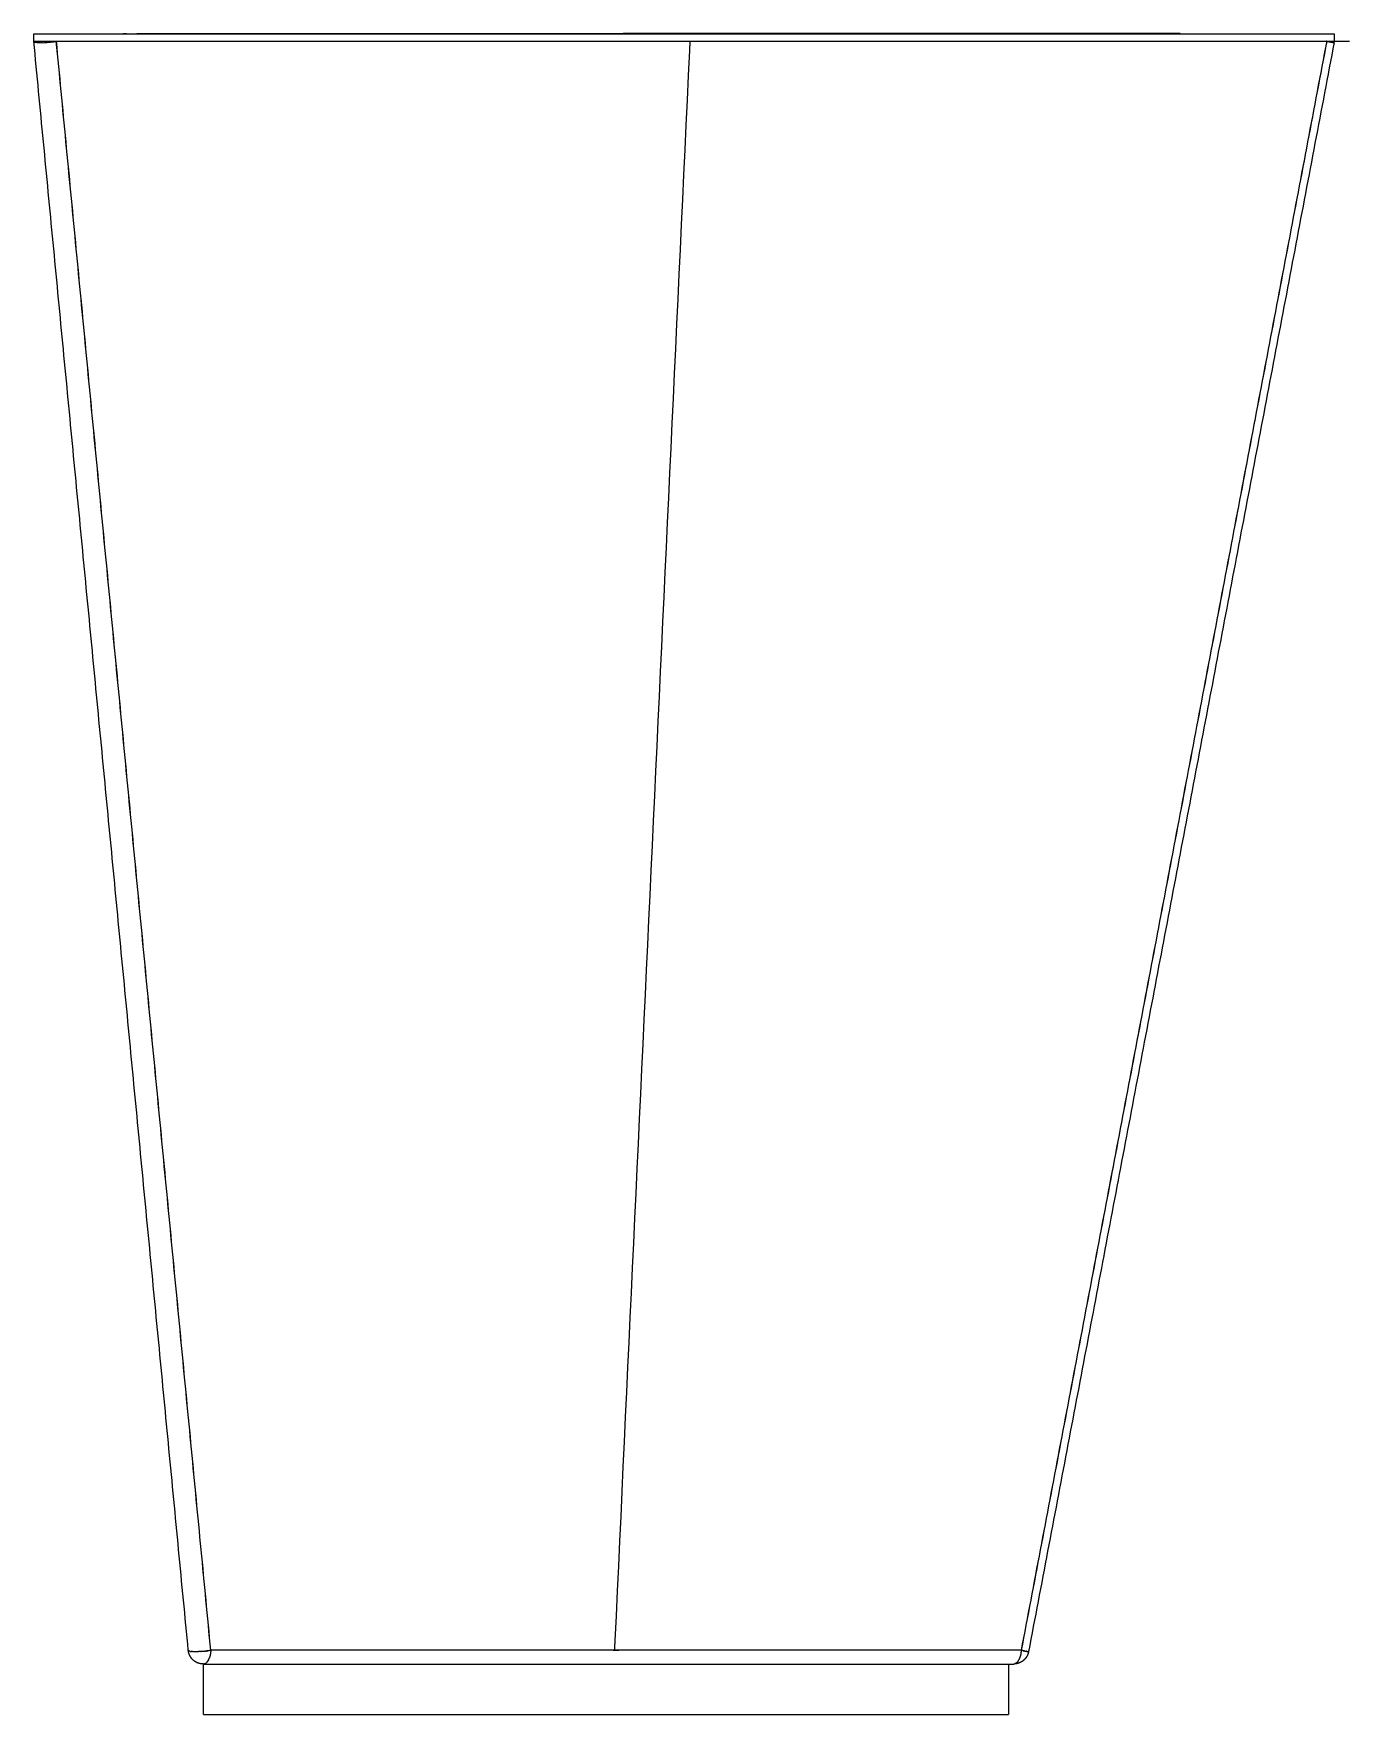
# Model space of a CAD drawing. Header units: millimetres. Extents: x -2321 to 1765, y -21 to 1587.
# Drawn here: x 0 to 486, y 966 to 1587 of the extents above; entities that cross this region are included whole.
import ezdxf

# ---------------------------------------------------------------- set-up
doc = ezdxf.new("R2010")
doc.units = ezdxf.units.MM
doc.header["$MEASUREMENT"] = 0
doc.layers.add('Utwórz2D linie widoczne', color=7, linetype='Continuous', true_color=0x000000)

msp = doc.modelspace()

# ---------------------------------------------------------------- linework, layer by layer
at = {"layer": 'Utwórz2D linie widoczne'}
for points, degree in [([(0, 1584.37), (4.05, 1584.37), (8.11, 1584.37)], 2), ([(0.06, 1584.37), (0.06, 1585.77), (0.06, 1587.16)], 2), ([(0.06, 1584.37), (0.06, 1585.77), (0.06, 1587.16)], 2), ([(57.12, 989.99), (28.6, 1287.17), (0.07, 1584.36)], 2), ([(2.87, 1584.37), (2.89, 1584.11), (2.92, 1583.86)], 2), ([(4.59, 1584.37), (4.61, 1584.14), (4.63, 1583.92)], 2), ([(7.04, 1584.16), (7.03, 1584.26), (7.02, 1584.37)], 2), ([(8.11, 1584.37), (8.13, 1584.37), (8.16, 1584.37)], 2), ([(8.16, 1584.37), (8.17, 1584.37), (8.18, 1584.37)], 2), ([(8.18, 1584.37), (8.22, 1584.37), (8.25, 1584.37)], 2), ([(8.25, 1584.37), (8.25, 1584.37), (8.26, 1584.37)], 2), ([(8.26, 1584.37), (8.32, 1584.37), (8.38, 1584.37)], 2), ([(65.43, 989.99), (36.9, 1287.18), (8.38, 1584.37)], 2), ([(8.38, 1584.37), (21.81, 1584.37), (35.23, 1584.37)], 2), ([(8.41, 1587.16), (242.95, 1587.17), (477.49, 1587.18)], 2), ([(65.45, 989.99), (36.93, 1287.18), (8.41, 1584.37)], 2), ([(31.07, 1587.16), (31.07, 1587.16), (31.07, 1587.16)], 2), ([(35.23, 1584.37), (135.13, 1584.38), (235.02, 1584.38)], 2), ([(38.16, 1584.37), (262.03, 1584.38), (485.9, 1584.38)], 2), ([(235.02, 1584.38), (240.61, 1584.38), (246.21, 1584.38)], 2), ([(242.36, 1584.38), (242.27, 1582.65), (242.19, 1580.92)], 2), ([(243.66, 1584.38), (243.84, 1584.38), (244.02, 1584.38)], 2), ([(244.42, 1584.38), (245.11, 1584.38), (245.8, 1584.38)], 2), ([(246.21, 1584.38), (333.66, 1584.38), (421.1, 1584.38)], 2), ([(477.52, 1584.37), (421.1, 1287.18), (364.68, 989.99)], 2), ([(477.54, 1584.39), (421.13, 1287.19), (364.71, 989.99)], 2), ([(480.25, 1583.86), (423.84, 1286.67), (367.42, 989.47)], 2), ([(421.1, 1584.38), (449.09, 1584.38), (477.08, 1584.39)], 2), ([(423.45, 1587.2), (423.45, 1587.19), (423.45, 1587.17)], 2), ([(477.08, 1584.39), (477.29, 1584.39), (477.49, 1584.39)], 2), ([(477.52, 1584.39), (477.5, 1584.39), (477.49, 1584.39)], 2), ([(477.52, 1584.39), (477.53, 1584.39), (477.54, 1584.39)], 2), ([(477.54, 1584.39), (477.56, 1584.39), (477.57, 1584.39)], 2), ([(477.58, 1584.37), (477.56, 1584.37), (477.54, 1584.37)], 2), ([(477.57, 1584.39), (477.64, 1584.39), (477.71, 1584.39)], 2), ([(477.58, 1584.36), (477.58, 1584.37), (477.58, 1584.37)], 2), ([(477.71, 1584.39), (477.71, 1584.39), (477.72, 1584.39)], 2), ([(477.72, 1584.39), (477.75, 1584.39), (477.78, 1584.39)], 2), ([(477.78, 1584.39), (477.79, 1584.39), (477.79, 1584.39)], 2), ([(477.79, 1584.39), (477.82, 1584.39), (477.85, 1584.39)], 2), ([(477.85, 1584.39), (477.88, 1584.39), (477.91, 1584.39)], 2), ([(477.91, 1584.39), (477.92, 1584.39), (477.93, 1584.39)], 2), ([(477.93, 1584.39), (477.96, 1584.39), (477.99, 1584.39)], 2), ([(477.99, 1584.39), (478, 1584.39), (478, 1584.39)], 2), ([(478, 1584.39), (481.95, 1584.39), (485.9, 1584.39)], 2), ([(480.32, 1587.18), (480.32, 1585.78), (480.32, 1584.39)], 2), ([(242.19, 1580.92), (233.01, 1385.17), (223.82, 1189.39), (214.64, 993.58)], 3), ([(214.64, 993.58), (214.55, 991.79), (214.47, 990)], 2), ([(57.27, 989.8), (57.21, 989.84), (57.16, 989.88), (57.14, 989.92)], 3), ([(57.46, 989.71), (57.46, 989.72), (57.45, 989.72), (57.45, 989.72)], 3), ([(57.56, 989.68), (57.55, 989.69), (57.55, 989.69), (57.55, 989.69)], 3), ([(57.64, 989.66), (57.62, 989.67), (57.6, 989.67), (57.58, 989.68)], 3), ([(57.66, 989.66), (57.66, 989.66), (57.66, 989.66), (57.65, 989.66)], 3), ([(57.72, 989.64), (57.71, 989.64), (57.7, 989.65), (57.69, 989.65)], 3), ([(57.78, 989.63), (57.77, 989.63), (57.77, 989.63), (57.76, 989.63)], 3), ([(57.85, 989.62), (57.84, 989.62), (57.83, 989.62), (57.82, 989.62)], 3), ([(57.92, 989.6), (57.91, 989.61), (57.9, 989.61), (57.89, 989.61)], 3), ([(57.99, 989.59), (57.98, 989.59), (57.97, 989.59), (57.96, 989.6)], 3), ([(58.09, 989.58), (58.07, 989.58), (58.04, 989.58), (58.01, 989.59)], 3), ([(58.14, 989.57), (58.13, 989.57), (58.12, 989.57), (58.12, 989.57)], 3), ([(58.3, 989.55), (58.26, 989.55), (58.21, 989.56), (58.17, 989.56)], 3), ([(58.39, 989.54), (58.37, 989.54), (58.36, 989.54), (58.35, 989.54)], 3), ([(58.48, 989.53), (58.47, 989.53), (58.45, 989.53), (58.44, 989.53)], 3), ([(58.57, 989.52), (58.56, 989.52), (58.55, 989.52), (58.53, 989.53)], 3), ([(58.67, 989.51), (58.66, 989.51), (58.65, 989.52), (58.63, 989.52)], 3), ([(58.78, 989.51), (58.76, 989.51), (58.75, 989.51), (58.73, 989.51)], 3), ([(60.86, 989.49), (60.84, 989.49), (60.82, 989.49), (60.8, 989.49)], 3), ([(60.96, 989.5), (60.94, 989.49), (60.92, 989.49), (60.9, 989.49)], 3), ([(61.79, 989.54), (61.77, 989.54), (61.76, 989.54), (61.75, 989.54)], 3), ([(63.59, 989.71), (63.58, 989.71), (63.58, 989.71), (63.57, 989.71)], 3), ([(63.68, 989.72), (63.67, 989.72), (63.66, 989.72), (63.66, 989.72)], 3), ([(63.76, 989.73), (63.75, 989.73), (63.75, 989.73), (63.74, 989.73)], 3), ([(63.85, 989.74), (63.84, 989.74), (63.83, 989.74), (63.82, 989.74)], 3), ([(63.93, 989.75), (63.92, 989.75), (63.91, 989.75), (63.9, 989.75)], 3), ([(64.01, 989.76), (64, 989.76), (63.99, 989.76), (63.99, 989.76)], 3), ([(64.1, 989.77), (64.09, 989.77), (64.08, 989.77), (64.07, 989.77)], 3), ([(64.18, 989.79), (64.17, 989.78), (64.16, 989.78), (64.14, 989.78)], 3), ([(64.26, 989.8), (64.25, 989.79), (64.23, 989.79), (64.22, 989.79)], 3), ([(64.34, 989.81), (64.33, 989.81), (64.31, 989.8), (64.3, 989.8)], 3), ([(64.69, 989.86), (64.67, 989.86), (64.66, 989.86), (64.64, 989.85)], 3), ([(64.8, 989.88), (64.79, 989.88), (64.78, 989.87), (64.77, 989.87)], 3), ([(65.26, 989.96), (65.25, 989.95), (65.24, 989.95), (65.22, 989.95)], 3), ([(65.26, 988.56), (65.27, 988.57), (65.27, 988.58), (65.27, 988.59)], 3), ([(65.28, 988.68), (65.29, 988.69), (65.29, 988.7), (65.29, 988.71)], 3), ([(65.3, 988.8), (65.31, 988.81), (65.31, 988.82), (65.31, 988.84)], 3), ([(65.32, 988.92), (65.33, 988.93), (65.33, 988.94), (65.33, 988.96)], 3), ([(65.36, 989.97), (65.35, 989.97), (65.34, 989.97), (65.33, 989.97)], 3), ([(65.34, 989.04), (65.34, 989.05), (65.34, 989.07), (65.35, 989.08)], 3), ([(65.36, 989.16), (65.36, 989.17), (65.36, 989.19), (65.36, 989.21)], 3), ([(65.37, 989.27), (65.37, 989.3), (65.37, 989.32), (65.38, 989.34)], 3), ([(65.38, 989.39), (65.38, 989.42), (65.39, 989.44), (65.39, 989.47)], 3), ([(65.43, 989.99), (65.42, 989.98), (65.4, 989.98), (65.39, 989.98)], 3), ([(65.39, 989.51), (65.4, 989.54), (65.4, 989.57), (65.4, 989.59)], 3), ([(65.41, 989.75), (65.42, 989.79), (65.42, 989.82), (65.42, 989.85)], 3), ([(65.41, 989.65), (65.41, 989.68), (65.41, 989.7), (65.41, 989.72)], 3), ([(364.68, 989.99), (215.06, 989.99), (65.43, 989.99)], 2), ([(364.17, 987.23), (364.16, 987.21), (364.16, 987.2), (364.15, 987.18)], 3), ([(364.71, 989.99), (364.7, 989.99), (364.68, 989.99)], 2), ([(364.75, 989.97), (364.73, 989.98), (364.71, 989.98), (364.68, 989.99)], 3), ([(364.75, 989.97), (364.73, 989.98), (364.71, 989.98), (364.68, 989.99)], 3), ([(364.81, 989.96), (364.81, 989.96), (364.8, 989.96), (364.79, 989.97)], 3), ([(364.94, 989.94), (364.93, 989.94), (364.91, 989.94), (364.9, 989.95)], 3), ([(365.04, 989.92), (365.01, 989.92), (364.99, 989.93), (364.97, 989.93)], 3), ([(365.07, 989.91), (365.06, 989.92), (365.05, 989.92), (365.04, 989.92)], 3), ([(365.13, 989.9), (365.12, 989.9), (365.11, 989.91), (365.11, 989.91)], 3), ([(365.26, 989.88), (365.23, 989.88), (365.19, 989.89), (365.16, 989.9)], 3), ([(365.44, 989.84), (365.4, 989.85), (365.35, 989.86), (365.31, 989.87)], 3), ([(365.54, 989.83), (365.53, 989.83), (365.51, 989.83), (365.5, 989.83)], 3), ([(365.63, 989.81), (365.62, 989.81), (365.61, 989.81), (365.6, 989.81)], 3), ([(365.72, 989.79), (365.7, 989.79), (365.68, 989.8), (365.66, 989.8)], 3), ([(365.73, 989.79), (365.73, 989.79), (365.72, 989.79), (365.72, 989.79)], 3), ([(365.81, 989.77), (365.8, 989.78), (365.79, 989.78), (365.78, 989.78)], 3), ([(365.99, 989.74), (365.98, 989.74), (365.97, 989.74), (365.96, 989.75)], 3), ([(366.07, 989.72), (366.06, 989.73), (366.05, 989.73), (366.04, 989.73)], 3), ([(366.16, 989.71), (366.14, 989.71), (366.13, 989.71), (366.12, 989.71)], 3), ([(366.32, 989.68), (366.31, 989.68), (366.3, 989.68), (366.28, 989.68)], 3), ([(366.37, 989.67), (366.37, 989.67), (366.36, 989.67)], 2), ([(366.47, 989.65), (366.46, 989.65), (366.45, 989.65), (366.44, 989.66)], 3), ([(366.52, 989.64), (366.52, 989.64), (366.51, 989.64), (366.51, 989.64)], 3), ([(366.62, 989.62), (366.61, 989.62), (366.59, 989.63), (366.58, 989.63)], 3), ([(366.67, 989.61), (366.66, 989.61), (366.65, 989.61), (366.65, 989.62)], 3), ([(366.76, 989.6), (366.74, 989.6), (366.73, 989.6), (366.71, 989.6)], 3), ([(366.8, 989.59), (366.79, 989.59), (366.79, 989.59), (366.78, 989.59)], 3), ([(366.84, 989.58), (366.84, 989.58), (366.84, 989.58)], 2), ([(366.92, 989.56), (366.92, 989.57), (366.91, 989.57), (366.9, 989.57)], 3), ([(366.96, 989.56), (366.96, 989.56), (366.96, 989.56), (366.95, 989.56)], 3), ([(367.04, 989.54), (367.03, 989.55), (367.02, 989.55), (367.01, 989.55)], 3), ([(367.07, 989.54), (367.07, 989.54), (367.06, 989.54), (367.06, 989.54)], 3), ([(367.13, 989.53), (367.13, 989.53), (367.12, 989.53), (367.11, 989.53)], 3), ([(367.16, 989.52), (367.16, 989.52), (367.16, 989.52), (367.15, 989.52)], 3), ([(367.22, 989.51), (367.21, 989.51), (367.2, 989.51), (367.19, 989.51)], 3), ([(367.24, 989.5), (367.24, 989.51), (367.24, 989.51), (367.23, 989.51)], 3), ([(367.41, 989.48), (367.4, 989.48), (367.4, 989.48), (367.4, 989.48)], 3), ([(367.42, 989.47), (367.42, 989.47), (367.41, 989.47), (367.41, 989.47)], 3), ([(367.42, 989.47), (367.42, 989.47), (367.42, 989.47), (367.42, 989.47)], 3), ([(62.68, 966.32), (62.68, 975.63), (62.68, 984.93)], 2), ([(62.71, 984.93), (62.72, 984.93), (62.73, 984.93), (62.74, 984.93)], 3), ([(62.73, 984.93), (67.7, 984.93), (72.68, 984.93)], 2), ([(62.8, 984.94), (62.8, 984.94), (62.81, 984.94), (62.81, 984.94)], 3), ([(62.85, 984.94), (62.86, 984.94), (62.87, 984.94), (62.88, 984.95)], 3), ([(62.91, 984.95), (62.92, 984.95), (62.93, 984.95), (62.94, 984.96)], 3), ([(62.97, 984.96), (62.99, 984.97), (63, 984.97), (63.01, 984.97)], 3), ([(63.03, 984.98), (63.35, 985.06), (63.65, 985.25), (63.92, 985.53)], 3), ([(63.94, 985.55), (63.95, 985.56), (63.96, 985.57), (63.98, 985.59)], 3), ([(64, 985.61), (64.01, 985.62), (64.02, 985.63), (64.03, 985.65)], 3), ([(64.05, 985.67), (64.06, 985.69), (64.08, 985.7), (64.09, 985.71)], 3), ([(64.11, 985.74), (64.12, 985.75), (64.13, 985.77), (64.14, 985.78)], 3), ([(64.17, 985.81), (64.18, 985.82), (64.18, 985.84), (64.19, 985.85)], 3), ([(64.22, 985.89), (64.23, 985.9), (64.24, 985.91), (64.25, 985.92)], 3), ([(64.28, 985.96), (64.28, 985.97), (64.29, 985.98), (64.3, 985.99)], 3), ([(64.33, 986.04), (64.34, 986.05), (64.34, 986.06), (64.35, 986.07)], 3), ([(64.38, 986.12), (64.39, 986.13), (64.39, 986.14), (64.4, 986.15)], 3), ([(64.43, 986.21), (64.44, 986.21), (64.44, 986.22), (64.45, 986.23)], 3), ([(64.49, 986.29), (64.49, 986.3), (64.49, 986.3), (64.49, 986.31)], 3), ([(64.54, 986.38), (64.54, 986.39), (64.54, 986.39), (64.54, 986.39)], 3), ([(64.59, 986.48), (64.6, 986.51), (64.62, 986.54), (64.63, 986.57)], 3), ([(64.63, 986.57), (64.65, 986.6), (64.66, 986.63), (64.67, 986.66)], 3), ([(64.68, 986.67), (64.69, 986.69), (64.7, 986.72), (64.72, 986.75)], 3), ([(64.72, 986.77), (64.74, 986.79), (64.75, 986.82), (64.76, 986.85)], 3), ([(64.77, 986.87), (64.78, 986.89), (64.79, 986.92), (64.8, 986.94)], 3), ([(64.81, 986.97), (64.82, 986.99), (64.83, 987.02), (64.84, 987.04)], 3), ([(64.85, 987.07), (64.86, 987.1), (64.87, 987.12), (64.88, 987.14)], 3), ([(64.96, 984.93), (64.97, 984.93), (64.98, 984.93)], 2), ([(72.68, 984.93), (208.93, 984.93), (345.17, 984.93)], 2), ([(345.17, 984.93), (353.56, 984.93), (361.94, 984.93)], 2), ([(360.06, 984.93), (360.06, 975.63), (360.06, 966.32)], 2), ([(362.01, 984.93), (362, 984.93), (362, 984.93), (362, 984.93)], 3), ([(362.07, 984.94), (362.07, 984.94), (362.06, 984.94), (362.06, 984.94)], 3), ([(362.14, 984.95), (362.13, 984.94), (362.12, 984.94), (362.12, 984.94)], 3), ([(362.2, 984.96), (362.19, 984.96), (362.18, 984.95), (362.17, 984.95)], 3), ([(362.2, 984.96), (362.2, 984.96), (362.19, 984.95), (362.18, 984.95)], 3), ([(362.27, 984.97), (362.26, 984.97), (362.24, 984.97), (362.23, 984.96)], 3), ([(362.33, 984.99), (362.32, 984.98), (362.3, 984.98), (362.29, 984.98)], 3), ([(362.39, 985.01), (362.38, 985), (362.36, 985), (362.35, 984.99)], 3), ([(362.44, 985.03), (362.43, 985.02), (362.42, 985.02), (362.41, 985.01)], 3), ([(362.5, 985.05), (362.49, 985.04), (362.48, 985.04), (362.47, 985.04)], 3), ([(362.92, 985.3), (362.91, 985.29), (362.91, 985.29), (362.9, 985.28)], 3), ([(363, 985.36), (362.98, 985.35), (362.97, 985.34), (362.96, 985.33)], 3), ([(363.07, 985.43), (363.06, 985.41), (363.04, 985.39), (363.02, 985.38)], 3), ([(363.11, 985.46), (363.1, 985.45), (363.09, 985.44), (363.08, 985.43)], 3), ([(363.21, 985.56), (363.21, 985.56), (363.2, 985.55), (363.2, 985.55)], 3), ([(363.28, 985.63), (363.27, 985.62), (363.26, 985.62), (363.25, 985.61)], 3), ([(363.34, 985.7), (363.33, 985.69), (363.32, 985.68), (363.31, 985.67)], 3), ([(363.4, 985.78), (363.39, 985.76), (363.38, 985.75), (363.37, 985.74)], 3), ([(363.45, 985.85), (363.44, 985.84), (363.43, 985.82), (363.42, 985.81)], 3), ([(363.51, 985.93), (363.5, 985.91), (363.49, 985.9), (363.48, 985.89)], 3), ([(363.56, 986), (363.55, 985.99), (363.54, 985.97), (363.54, 985.96)], 3), ([(363.61, 986.08), (363.61, 986.07), (363.6, 986.05), (363.59, 986.04)], 3), ([(363.66, 986.16), (363.66, 986.14), (363.65, 986.13), (363.64, 986.12)], 3), ([(363.71, 986.23), (363.7, 986.23), (363.7, 986.22), (363.69, 986.21)], 3), ([(363.76, 986.31), (363.75, 986.31), (363.75, 986.3), (363.74, 986.29)], 3), ([(363.8, 986.39), (363.8, 986.39), (363.8, 986.39), (363.79, 986.38)], 3), ([(363.88, 986.56), (363.87, 986.53), (363.86, 986.5), (363.84, 986.48)], 3), ([(363.92, 986.64), (363.91, 986.62), (363.9, 986.59), (363.89, 986.57)], 3), ([(363.96, 986.72), (363.95, 986.7), (363.95, 986.69), (363.94, 986.67)], 3), ([(364, 986.81), (363.99, 986.79), (363.99, 986.78), (363.98, 986.77)], 3), ([(364.04, 986.89), (364.03, 986.88), (364.03, 986.87), (364.03, 986.87)], 3), ([(364.11, 987.06), (364.09, 987.03), (364.08, 987), (364.07, 986.97)], 3), ([(364.14, 987.14), (364.13, 987.12), (364.12, 987.1), (364.11, 987.07)], 3), ([(65.46, 966.32), (212.29, 966.32), (359.12, 966.32)], 2), ([(359.12, 966.32), (359.59, 966.32), (360.06, 966.32)], 2)]:
    msp.add_open_spline(points, degree=degree, dxfattribs=at)
for points, weights, knots in [([(0.06, 1587.16), (1.44, 1587.16), (2.82, 1587.16), (5.6, 1587.16), (8.41, 1587.16)], [1, 1, 1, 0.866023144325, 1], [0, 0, 0, 2.760021, 2.760021, 9.04326, 9.04326, 9.04326]), ([(31.07, 1587.16), (31.49, 1587.16), (31.9, 1587.16), (32.74, 1587.16), (33.58, 1587.16), (139.95, 1587.17), (246.32, 1587.18)], [1, 0.999999999936, 1, 0.866026334313, 1, 1, 1], [0, 0, 0, 0.829047, 0.829047, 3.970628, 3.970628, 441.795428, 441.795428, 441.795428]), ([(62.68, 984.93), (61.77, 984.93), (60.9, 985.22), (59.51, 985.69), (58.53, 986.77), (58.29, 987.04), (58.09, 987.34), (57.26, 988.53), (57.12, 989.97)], [1, 0.986886094926, 1, 0.967346925413, 1, 0.997921187658, 1, 0.968072906324, 1], [0, 0, 0, 1.810261, 1.810261, 4.671466, 4.671466, 5.391548, 5.391548, 8.220609, 8.220609, 8.220609]), ([(367.42, 989.47), (367.32, 988.91), (367.1, 988.38), (366.84, 987.77), (366.46, 987.23), (366.18, 986.86), (365.85, 986.53), (365.03, 985.73), (363.97, 985.32), (363.03, 984.94), (362.01, 984.93)], [1, 0.994772923971, 1, 0.993069214894, 1, 0.996517165585, 1, 0.979798591957, 1, 0.983758494839, 1], [0, 0, 0, 1.142122, 1.142122, 2.457471, 2.457471, 3.389633, 3.389633, 5.637774, 5.637774, 7.652898, 7.652898, 7.652898]), ([(367.42, 989.47), (367.42, 989.47), (367.42, 989.47), (367.42, 989.47), (367.42, 989.47)], [1, 0.908254048969, 1, 0.908254048969, 1], [0, 0, 0, 0.001365711, 0.001365711, 0.002731422, 0.002731422, 0.002731422])]:
    msp.add_rational_spline(points, weights, degree=2, knots=knots, dxfattribs=at)
for points, weights in [([(0.07, 1584.37), (0.16, 1582.84), (8.38, 1584.37)], [1, 0.506652150567, 1]), ([(477.49, 1587.18), (480.29, 1587.18), (480.32, 1587.18)], [1, 0.8660187458, 1]), ([(480.25, 1583.86), (480.16, 1583.87), (477.52, 1584.37)], [0.753425275362, 0.758272798711, 1]), ([(477.58, 1584.37), (480.05, 1583.9), (480.24, 1583.86)], [1, 0.768743195578, 0.754289645302]), ([(480.25, 1583.86), (480.25, 1583.86), (480.25, 1583.86)], [0.753425228234, 0.753249073753, 0.753385874166]), ([(57.13, 989.95), (57.12, 989.97), (57.12, 989.99)], [1, 0.990312445505, 1]), ([(57.12, 989.96), (57.13, 989.93), (57.13, 989.89)], [0.998320326261, 0.995883138805, 0.99349219765]), ([(57.13, 989.95), (57.13, 989.94), (57.14, 989.93)], [1, 0.997913297487, 1]), ([(57.14, 989.93), (57.14, 989.92), (57.14, 989.92)], [0.963066424909, 0.9612472406, 0.959443834997]), ([(57.27, 989.8), (57.28, 989.8), (57.29, 989.79)], [0.895026842743, 0.892104436403, 0.889242301147]), ([(57.38, 989.75), (57.33, 989.77), (57.29, 989.79)], [1, 0.998515815238, 1]), ([(57.38, 989.75), (57.41, 989.73), (57.45, 989.72)], [1, 0.999632292303, 1]), ([(57.46, 989.71), (57.47, 989.71), (57.48, 989.71)], [0.852394727776, 0.851029522242, 0.849683129785]), ([(57.53, 989.69), (57.54, 989.69), (57.55, 989.69)], [0.842568779884, 0.841421120755, 0.840288220497]), ([(57.56, 989.68), (57.57, 989.68), (57.58, 989.68)], [0.838629786527, 0.837188491124, 0.835771547915]), ([(57.64, 989.66), (57.64, 989.66), (57.65, 989.66)], [0.829202694942, 0.828143645589, 0.827099377938]), ([(57.66, 989.66), (57.68, 989.65), (57.69, 989.65)], [0.825988802239, 0.824450112227, 0.822944005179]), ([(57.72, 989.64), (57.74, 989.64), (57.76, 989.63)], [0.820073225548, 0.818477677458, 0.816920269927]), ([(57.78, 989.63), (57.8, 989.62), (57.82, 989.62)], [0.814420648113, 0.812788777131, 0.811200494357]), ([(57.85, 989.62), (57.87, 989.61), (57.89, 989.61)], [0.809026631446, 0.807348803875, 0.80572151629]), ([(57.92, 989.6), (57.94, 989.6), (57.96, 989.6)], [0.803887310735, 0.802185515239, 0.800540998959]), ([(57.99, 989.59), (58, 989.59), (58.01, 989.59)], [0.798999386647, 0.798105316292, 0.797228747665]), ([(58.09, 989.58), (58.11, 989.57), (58.12, 989.57)], [0.7924756164, 0.791713142944, 0.790965519364]), ([(58.14, 989.57), (58.16, 989.57), (58.17, 989.56)], [0.789958670395, 0.788973384707, 0.788014599677]), ([(58.3, 989.55), (58.32, 989.55), (58.35, 989.54)], [0.78187455534, 0.780861540503, 0.779884471504]), ([(58.39, 989.54), (58.41, 989.54), (58.44, 989.53)], [0.778186802205, 0.777182731423, 0.776219212881]), ([(58.48, 989.53), (58.51, 989.53), (58.53, 989.53)], [0.774735434738, 0.773764901597, 0.772838364849]), ([(58.57, 989.52), (58.59, 989.52), (58.6, 989.52)], [0.77152198666, 0.771121875486, 0.770730562384]), ([(58.6, 989.52), (58.62, 989.52), (58.63, 989.52)], [0.770730562384, 0.770216015758, 0.7697166812]), ([(58.67, 989.51), (58.7, 989.51), (58.73, 989.51)], [0.768549033612, 0.767688322852, 0.766876276944]), ([(58.78, 989.51), (58.81, 989.5), (58.84, 989.5)], [0.765822488187, 0.765035435766, 0.764297953691]), ([(60.22, 989.47), (60.24, 989.48), (60.26, 989.48)], [0.754112272727, 0.754196452377, 0.754289645302]), ([(60.76, 989.49), (60.51, 989.48), (60.26, 989.48)], [1, 0.999954855657, 1]), ([(60.76, 989.49), (60.78, 989.49), (60.8, 989.49)], [0.758785403763, 0.759059990418, 0.759348387899]), ([(60.86, 989.49), (60.88, 989.49), (60.9, 989.49)], [0.760072576386, 0.760337618753, 0.760613073548]), ([(60.96, 989.5), (60.98, 989.5), (60.99, 989.5)], [0.761533726342, 0.761762770035, 0.761998205449]), ([(61.7, 989.53), (61.35, 989.51), (60.99, 989.5)], [1, 0.99992997166, 1]), ([(61.12, 989.5), (61.15, 989.5), (61.18, 989.5)], [0.764161989326, 0.764607652192, 0.76507164442]), ([(61.7, 989.53), (61.72, 989.54), (61.75, 989.54)], [0.776284918875, 0.776843331364, 0.777415325744]), ([(61.79, 989.54), (61.81, 989.54), (61.84, 989.54)], [0.778480253419, 0.779172829242, 0.779884473916]), ([(61.98, 989.55), (62.01, 989.56), (62.03, 989.56)], [0.783813664563, 0.784491354806, 0.785184109018]), ([(62.69, 989.61), (62.36, 989.58), (62.03, 989.56)], [1, 0.999962056251, 1]), ([(62.69, 989.61), (62.87, 989.63), (63.06, 989.65)], [1, 0.999985613834, 1]), ([(63.5, 989.7), (63.28, 989.67), (63.06, 989.65)], [1, 0.999978891116, 1]), ([(63.5, 989.7), (63.54, 989.7), (63.57, 989.71)], [0.84492545016, 0.846798882514, 0.848710631164]), ([(63.59, 989.71), (63.62, 989.71), (63.66, 989.72)], [0.849683077126, 0.851526431654, 0.853405050416]), ([(63.68, 989.72), (63.71, 989.72), (63.74, 989.73)], [0.854561150344, 0.856374116997, 0.858219551134]), ([(63.76, 989.73), (63.79, 989.73), (63.82, 989.74)], [0.859559669815, 0.861342804796, 0.863155869768]), ([(63.85, 989.74), (63.88, 989.74), (63.9, 989.75)], [0.864678635538, 0.866433415045, 0.868215847722]), ([(63.93, 989.75), (63.96, 989.76), (63.99, 989.76)], [0.869918047513, 0.871638351936, 0.873384039302]), ([(64.01, 989.76), (64.04, 989.77), (64.07, 989.77)], [0.87527790574, 0.876945088804, 0.878635063649]), ([(64.1, 989.77), (64.12, 989.78), (64.14, 989.78)], [0.880758204936, 0.882346601167, 0.883954796193]), ([(64.18, 989.79), (64.2, 989.79), (64.22, 989.79)], [0.886358955445, 0.887835051838, 0.889327526592]), ([(64.26, 989.8), (64.28, 989.8), (64.3, 989.8)], [0.892080152423, 0.893401726121, 0.894735887248]), ([(64.34, 989.81), (64.35, 989.81), (64.37, 989.81)], [0.897921801173, 0.899036995785, 0.900160791336]), ([(64.57, 989.84), (64.61, 989.85), (64.64, 989.85)], [0.916169414658, 0.918947666319, 0.921773317415]), ([(64.69, 989.86), (64.71, 989.86), (64.73, 989.87)], [0.92568989685, 0.927305733213, 0.928936717344]), ([(64.73, 989.87), (64.75, 989.87), (64.77, 989.87)], [0.928936717344, 0.930795106896, 0.932673162749]), ([(64.8, 989.88), (64.82, 989.88), (64.84, 989.88)], [0.935501025574, 0.937151892975, 0.938817720519]), ([(65.16, 989.94), (65, 989.91), (64.84, 989.88)], [1, 0.999979853126, 1]), ([(65.26, 988.56), (65.12, 987.79), (64.88, 987.14)], [0.920708231548, 0.889280151836, 0.877284717748]), ([(65.16, 989.94), (65.19, 989.94), (65.22, 989.95)], [0.970129329429, 0.973625053852, 0.977177143155]), ([(65.26, 989.96), (65.29, 989.96), (65.33, 989.97)], [0.981091789153, 0.984780589099, 0.988529131334]), ([(65.28, 988.68), (65.28, 988.63), (65.27, 988.59)], [0.925918106909, 0.924054214422, 0.922252317323]), ([(65.3, 988.8), (65.3, 988.75), (65.29, 988.71)], [0.931382122133, 0.929471169437, 0.927619592721]), ([(65.32, 988.92), (65.32, 988.88), (65.31, 988.84)], [0.937100277258, 0.935169480111, 0.933294142207]), ([(65.34, 989.04), (65.33, 989), (65.33, 988.96)], [0.943072572275, 0.941153778246, 0.939285286832]), ([(65.36, 989.16), (65.35, 989.12), (65.35, 989.08)], [0.949299007134, 0.947429029368, 0.945603081656]), ([(65.36, 989.97), (65.38, 989.98), (65.39, 989.98)], [0.992351662979, 0.994237748907, 0.996138717427]), ([(65.37, 989.27), (65.37, 989.24), (65.36, 989.21)], [0.955779580514, 0.954000550795, 0.952258365867]), ([(65.38, 989.39), (65.38, 989.37), (65.38, 989.34)], [0.962514296302, 0.960874042795, 0.959262832913]), ([(65.39, 989.51), (65.39, 989.49), (65.39, 989.47)], [0.969503151033, 0.968055597683, 0.966629077736]), ([(65.41, 989.65), (65.4, 989.62), (65.4, 989.59)], [0.97808181702, 0.976210060144, 0.974370682379]), ([(65.41, 989.75), (65.41, 989.74), (65.41, 989.72)], [0.98424328458, 0.983369448848, 0.982502289995]), ([(65.43, 989.99), (65.42, 989.92), (65.42, 989.85)], [0.999999935771, 0.995439912277, 0.991039693945]), ([(214.47, 990), (215.3, 989.99), (216.13, 989.99)], [1, 0.999974682983, 1]), ([(215.48, 989.99), (215.31, 989.99), (215.13, 989.99)], [1, 0.999973535868, 1]), ([(364.17, 987.23), (364.18, 987.26), (364.19, 987.29)], [0.87900791982, 0.879572889713, 0.880172828806]), ([(364.49, 988.39), (364.38, 987.83), (364.19, 987.29)], [1, 0.997632709262, 1]), ([(364.49, 988.39), (364.49, 988.41), (364.5, 988.44)], [0.914022620469, 0.91487923418, 0.915752471043]), ([(364.68, 989.99), (364.65, 989.2), (364.5, 988.44)], [1, 0.9972694611, 1]), ([(364.75, 989.97), (364.77, 989.97), (364.79, 989.97)], [0.992623961351, 0.989880219986, 0.987167937807]), ([(364.81, 989.96), (364.86, 989.95), (364.9, 989.95)], [0.98482377221, 0.979778669906, 0.974843517108]), ([(364.94, 989.94), (364.96, 989.94), (364.97, 989.93)], [0.970129329429, 0.968334041331, 0.96655361952]), ([(365.07, 989.91), (365.09, 989.91), (365.11, 989.91)], [0.955916671657, 0.953761721355, 0.951629693198]), ([(365.13, 989.9), (365.15, 989.9), (365.16, 989.9)], [0.94899101215, 0.947276010136, 0.945576040105]), ([(365.26, 989.88), (365.28, 989.87), (365.31, 989.87)], [0.935501031892, 0.932829267696, 0.930196687393]), ([(365.44, 989.84), (365.47, 989.84), (365.5, 989.83)], [0.916169408397, 0.91326008697, 0.910402742808]), ([(365.54, 989.83), (365.57, 989.82), (365.6, 989.81)], [0.90691483326, 0.903969640792, 0.901080924846]), ([(365.63, 989.81), (365.64, 989.81), (365.66, 989.8)], [0.897921801173, 0.896460061829, 0.895013099422]), ([(365.73, 989.79), (365.76, 989.78), (365.78, 989.78)], [0.887792450754, 0.885637483748, 0.883517052385]), ([(365.81, 989.77), (365.88, 989.76), (365.96, 989.75)], [0.88075821022, 0.873846001566, 0.86730872682]), ([(365.99, 989.74), (366.01, 989.74), (366.04, 989.73)], [0.864678635538, 0.862152776698, 0.859684213019]), ([(366.07, 989.72), (366.09, 989.72), (366.1, 989.72)], [0.857052977445, 0.855799490012, 0.854561150344]), ([(366.1, 989.72), (366.11, 989.72), (366.12, 989.71)], [0.854561150344, 0.853457340926, 0.852365566816]), ([(366.16, 989.71), (366.22, 989.7), (366.28, 989.68)], [0.849683077126, 0.843976140245, 0.838607208157]), ([(366.32, 989.68), (366.34, 989.67), (366.36, 989.67)], [0.835771534985, 0.833941019582, 0.832151146643]), ([(366.37, 989.67), (366.4, 989.66), (366.44, 989.66)], [0.831375246776, 0.828623666361, 0.825969091394]), ([(366.47, 989.65), (366.49, 989.65), (366.51, 989.64)], [0.822944009115, 0.821484472735, 0.820055535461]), ([(366.52, 989.64), (366.55, 989.63), (366.58, 989.63)], [0.818909059662, 0.816617158929, 0.814405352278]), ([(366.62, 989.62), (366.63, 989.62), (366.65, 989.62)], [0.811200499515, 0.810096609348, 0.809013774656]), ([(366.67, 989.61), (366.69, 989.61), (366.71, 989.6)], [0.80752688882, 0.805720195035, 0.803973724377]), ([(366.76, 989.6), (366.77, 989.59), (366.78, 989.59)], [0.800541006186, 0.799758604951, 0.798989168931]), ([(366.8, 989.59), (366.82, 989.58), (366.84, 989.58)], [0.797228737668, 0.79576266149, 0.794345543148]), ([(366.84, 989.58), (366.87, 989.57), (366.9, 989.57)], [0.794036911902, 0.791935647368, 0.789942838296]), ([(366.92, 989.56), (366.94, 989.56), (366.95, 989.56)], [0.788014598703, 0.786878705555, 0.7857800078]), ([(366.96, 989.56), (366.99, 989.55), (367.01, 989.55)], [0.785184109018, 0.783474291048, 0.781856238864]), ([(367.04, 989.54), (367.05, 989.54), (367.06, 989.54)], [0.779884471489, 0.779013443161, 0.778170981707]), ([(367.07, 989.54), (367.09, 989.53), (367.11, 989.53)], [0.777415322268, 0.776029792559, 0.7747239537]), ([(367.13, 989.53), (367.14, 989.52), (367.15, 989.52)], [0.772838364435, 0.77216514882, 0.771515160581]), ([(367.16, 989.52), (367.18, 989.52), (367.19, 989.51)], [0.77073055581, 0.769601084926, 0.768544911517]), ([(367.22, 989.51), (367.23, 989.51), (367.23, 989.51)], [0.766876278667, 0.766334622825, 0.765814619133]), ([(367.24, 989.5), (367.25, 989.5), (367.26, 989.5)], [0.765129808009, 0.76471539907, 0.764315539323]), ([(367.4, 989.48), (367.4, 989.48), (367.4, 989.48)], [0.754860412254, 0.754612218163, 0.754404171906]), ([(367.41, 989.47), (367.41, 989.47), (367.41, 989.47)], [0.753870734423, 0.753851340185, 0.753832636538]), ([(367.42, 989.47), (367.42, 989.47), (367.42, 989.47)], [0.753561031957, 0.753528975046, 0.753501291901]), ([(62.74, 984.93), (62.71, 984.93), (62.68, 984.93)], [1, 0.999775856847, 1]), ([(62.8, 984.94), (62.77, 984.93), (62.74, 984.93)], [0.98424309531, 0.987522472782, 0.990895886973]), ([(62.85, 984.94), (62.83, 984.94), (62.81, 984.94)], [0.976746025754, 0.979457131943, 0.982237016835]), ([(62.91, 984.95), (62.9, 984.95), (62.88, 984.95)], [0.969503103615, 0.971728819607, 0.974004261201]), ([(62.97, 984.96), (62.96, 984.96), (62.94, 984.96)], [0.962514295327, 0.964329242716, 0.966179749713]), ([(63.03, 984.98), (63.02, 984.97), (63.01, 984.97)], [0.955779591797, 0.957250613346, 0.958746826029]), ([(63.94, 985.55), (63.93, 985.54), (63.92, 985.53)], [0.885255634311, 0.885649654626, 0.886053772311]), ([(64, 985.61), (63.99, 985.6), (63.98, 985.59)], [0.882587165357, 0.882993961858, 0.883413781349]), ([(64.05, 985.67), (64.04, 985.66), (64.03, 985.65)], [0.880172833322, 0.880586951177, 0.881017730724]), ([(64.11, 985.74), (64.1, 985.73), (64.09, 985.71)], [0.878012639387, 0.878426830911, 0.878862117392]), ([(64.17, 985.81), (64.15, 985.8), (64.14, 985.78)], [0.876106584703, 0.876512000913, 0.876943814601]), ([(64.22, 985.89), (64.21, 985.87), (64.19, 985.85)], [0.874454670253, 0.874841047278, 0.875260058772]), ([(64.28, 985.96), (64.26, 985.94), (64.25, 985.92)], [0.873056896713, 0.873412738108, 0.873808438802]), ([(64.33, 986.04), (64.31, 986.02), (64.3, 985.99)], [0.871913264395, 0.872226020265, 0.87258688754]), ([(64.38, 986.12), (64.37, 986.09), (64.35, 986.07)], [0.871023773353, 0.871280017036, 0.871593675194]), ([(64.43, 986.21), (64.42, 986.18), (64.4, 986.15)], [0.870388423384, 0.870574026487, 0.870827404475]), ([(64.49, 986.29), (64.47, 986.26), (64.45, 986.23)], [0.87000721409, 0.870107520533, 0.870287007359]), ([(64.54, 986.38), (64.51, 986.35), (64.49, 986.31)], [0.86988014496, 0.869880144633, 0.869971743324]), ([(64.59, 986.48), (64.56, 986.43), (64.54, 986.39)], [0.870015252339, 0.869892078457, 0.869881198998]), ([(64.63, 986.57), (64.63, 986.57), (64.63, 986.57)], [0.870388424486, 0.870381148377, 0.870373976427]), ([(64.68, 986.67), (64.68, 986.66), (64.67, 986.66)], [0.871023772978, 0.870990253741, 0.870957716939]), ([(64.72, 986.77), (64.72, 986.76), (64.72, 986.75)], [0.871913261673, 0.871838826096, 0.871767115723]), ([(64.77, 986.87), (64.76, 986.86), (64.76, 986.85)], [0.87305689121, 0.872927361951, 0.872803114143]), ([(64.81, 986.97), (64.81, 986.96), (64.8, 986.94)], [0.874454662036, 0.87425651851, 0.874066957499]), ([(64.85, 987.07), (64.85, 987.06), (64.84, 987.04)], [0.876106574387, 0.875827116353, 0.875560201108]), ([(361.94, 984.93), (361.97, 984.93), (362, 984.93)], [1, 0.999761794033, 1]), ([(362.01, 984.93), (362.03, 984.93), (362.06, 984.94)], [0.990512974492, 0.987161289667, 0.983902728672]), ([(362.07, 984.94), (362.1, 984.94), (362.12, 984.94)], [0.981675512021, 0.97893355096, 0.9762588409]), ([(362.14, 984.95), (362.16, 984.95), (362.18, 984.95)], [0.97344223945, 0.971138386011, 0.968885784343]), ([(362.2, 984.96), (362.22, 984.96), (362.23, 984.96)], [0.965771892171, 0.96412904284, 0.962514339352]), ([(362.27, 984.97), (362.28, 984.97), (362.29, 984.98)], [0.958626996618, 0.957191710106, 0.955779636219]), ([(362.33, 984.99), (362.34, 984.99), (362.35, 984.99)], [0.951973526311, 0.95062521613, 0.949299050735]), ([(362.39, 985.01), (362.4, 985.01), (362.41, 985.01)], [0.945780545959, 0.944414268386, 0.943072585077]), ([(362.44, 985.03), (362.46, 985.03), (362.47, 985.04)], [0.940019858609, 0.938544533168, 0.937100239864]), ([(362.5, 985.05), (362.52, 985.06), (362.53, 985.06)], [0.934686416426, 0.933012628691, 0.931382070806]), ([(362.88, 985.27), (362.72, 985.15), (362.53, 985.06)], [1, 0.994355124685, 1]), ([(362.88, 985.27), (362.89, 985.27), (362.9, 985.28)], [0.903876490965, 0.903135216261, 0.902410104711]), ([(362.92, 985.3), (362.94, 985.31), (362.96, 985.33)], [0.901104574701, 0.899780991953, 0.898513514996]), ([(363, 985.36), (363.01, 985.37), (363.02, 985.38)], [0.896091101218, 0.895430165576, 0.894785896092]), ([(363.07, 985.43), (363.08, 985.43), (363.08, 985.43)], [0.891709140209, 0.891531351412, 0.891355010636]), ([(363.11, 985.46), (363.12, 985.47), (363.14, 985.49)], [0.889730608095, 0.888938626413, 0.888178242733]), ([(363.18, 985.53), (363.19, 985.54), (363.2, 985.55)], [0.886157498437, 0.885700140848, 0.885255633995]), ([(363.21, 985.56), (363.23, 985.58), (363.25, 985.61)], [0.884548484363, 0.88353263529, 0.882587138375]), ([(363.28, 985.63), (363.29, 985.65), (363.31, 985.67)], [0.881653444107, 0.880888266853, 0.880172820453]), ([(363.34, 985.7), (363.35, 985.72), (363.37, 985.74)], [0.879152592114, 0.878563928264, 0.8780126359]), ([(363.4, 985.78), (363.41, 985.79), (363.42, 985.81)], [0.87700871243, 0.876542396239, 0.876106584184]), ([(363.45, 985.85), (363.47, 985.87), (363.48, 985.89)], [0.875190559344, 0.874808900329, 0.874454671114]), ([(363.51, 985.93), (363.52, 985.94), (363.53, 985.96)], [0.873676396222, 0.873352861105, 0.873056899234]), ([(363.56, 986), (363.58, 986.02), (363.59, 986.04)], [0.872442700981, 0.872162685138, 0.87191326721]), ([(363.61, 986.08), (363.63, 986.1), (363.64, 986.12)], [0.871469522847, 0.871228351955, 0.871023776135]), ([(363.66, 986.16), (363.68, 986.18), (363.69, 986.21)], [0.870739982458, 0.870541233703, 0.870388425103]), ([(363.71, 986.23), (363.73, 986.26), (363.74, 986.29)], [0.870239837829, 0.870093934647, 0.870007214563]), ([(363.76, 986.31), (363.78, 986.35), (363.79, 986.38)], [0.869957111012, 0.86988014469, 0.86988014496]), ([(363.8, 986.39), (363.82, 986.43), (363.84, 986.48)], [0.869881768666, 0.869894387688, 0.87000507851]), ([(363.88, 986.56), (363.89, 986.56), (363.89, 986.57)], [0.87031887991, 0.870352373705, 0.870388424475]), ([(363.92, 986.64), (363.93, 986.65), (363.94, 986.67)], [0.870816039885, 0.870914706557, 0.871023775157]), ([(363.96, 986.72), (363.97, 986.74), (363.98, 986.77)], [0.871490392959, 0.871689518281, 0.871913267695]), ([(364, 986.81), (364.01, 986.84), (364.03, 986.87)], [0.872336632617, 0.87267364887, 0.873056901853]), ([(364.04, 986.89), (364.05, 986.93), (364.07, 986.97)], [0.873350216108, 0.873864356324, 0.874454673699]), ([(364.11, 987.06), (364.11, 987.07), (364.11, 987.07)], [0.875864571836, 0.875984376855, 0.876106580306]), ([(364.14, 987.14), (364.14, 987.16), (364.15, 987.18)], [0.87735885786, 0.877678898556, 0.878012634931]), ([(62.68, 966.32), (62.66, 966.32), (65.46, 966.32)], [1, 0.499999865428, 1])]:
    msp.add_rational_spline(points, weights, degree=2, dxfattribs=at)
for points, knots in [([(423.45, 1587.2), (423.45, 1587.2), (423.23, 1587.2), (422.4, 1587.2), (421.81, 1587.2), (421.1, 1587.2), (293.46, 1587.19), (165.81, 1587.18), (38.16, 1587.16)], [1457.985698, 1457.985698, 1457.985698, 1457.985698, 1460.634203, 1460.634203, 1463.282707, 1463.282707, 1463.282707, 1936.822979, 1936.822979, 1936.822979, 1936.822979]), ([(57.53, 989.69), (57.52, 989.7), (57.52, 989.7), (57.5, 989.7), (57.49, 989.71), (57.48, 989.71)], [9.2935946, 9.2935946, 9.2935946, 9.2935946, 9.3731127, 9.3731127, 9.4931077, 9.4931077, 9.4931077, 9.4931077]), ([(60.22, 989.47), (60, 989.47), (59.8, 989.47), (59.32, 989.48), (59.07, 989.49), (58.84, 989.5)], [3.945459, 3.945459, 3.945459, 3.945459, 4.721273, 4.721273, 5.960927, 5.960927, 5.960927, 5.960927]), ([(61.98, 989.55), (61.97, 989.55), (61.95, 989.55), (61.9, 989.55), (61.87, 989.55), (61.84, 989.54)], [2.34655346, 2.34655346, 2.34655346, 2.34655346, 2.38494956, 2.38494956, 2.44494685, 2.44494685, 2.44494685, 2.44494685]), ([(64.57, 989.84), (64.55, 989.84), (64.53, 989.84), (64.46, 989.83), (64.42, 989.82), (64.37, 989.81)], [0.7518925, 0.7518925, 0.7518925, 0.7518925, 0.800127, 0.800127, 0.9001429, 0.9001429, 0.9001429, 0.9001429]), ([(214.03, 989.99), (214.09, 989.99), (214.2, 989.99), (214.33, 989.99), (214.41, 989.99), (214.45, 989.99), (214.47, 990)], [0, 0, 0, 0, 0.1909259, 0.3303559, 0.419963, 0.4439624, 0.4439624, 0.4439624, 0.4439624]), ([(367.41, 989.47), (367.41, 989.47), (367.41, 989.47), (367.39, 989.48), (367.33, 989.49), (367.26, 989.5)], [4.675258, 4.675258, 4.675258, 4.675258, 4.721273, 4.721273, 5.963297, 5.963297, 5.963297, 5.963297]), ([(363.18, 985.53), (363.17, 985.52), (363.16, 985.5), (363.14, 985.49), (363.14, 985.49), (363.14, 985.49)], [7.12894124, 7.12894124, 7.12894124, 7.12894124, 7.19810309, 7.19810309, 7.20949319, 7.20949319, 7.20949319, 7.20949319])]:
    msp.add_open_spline(points, degree=3, knots=knots, dxfattribs=at)

doc.saveas('drawing.dxf')
